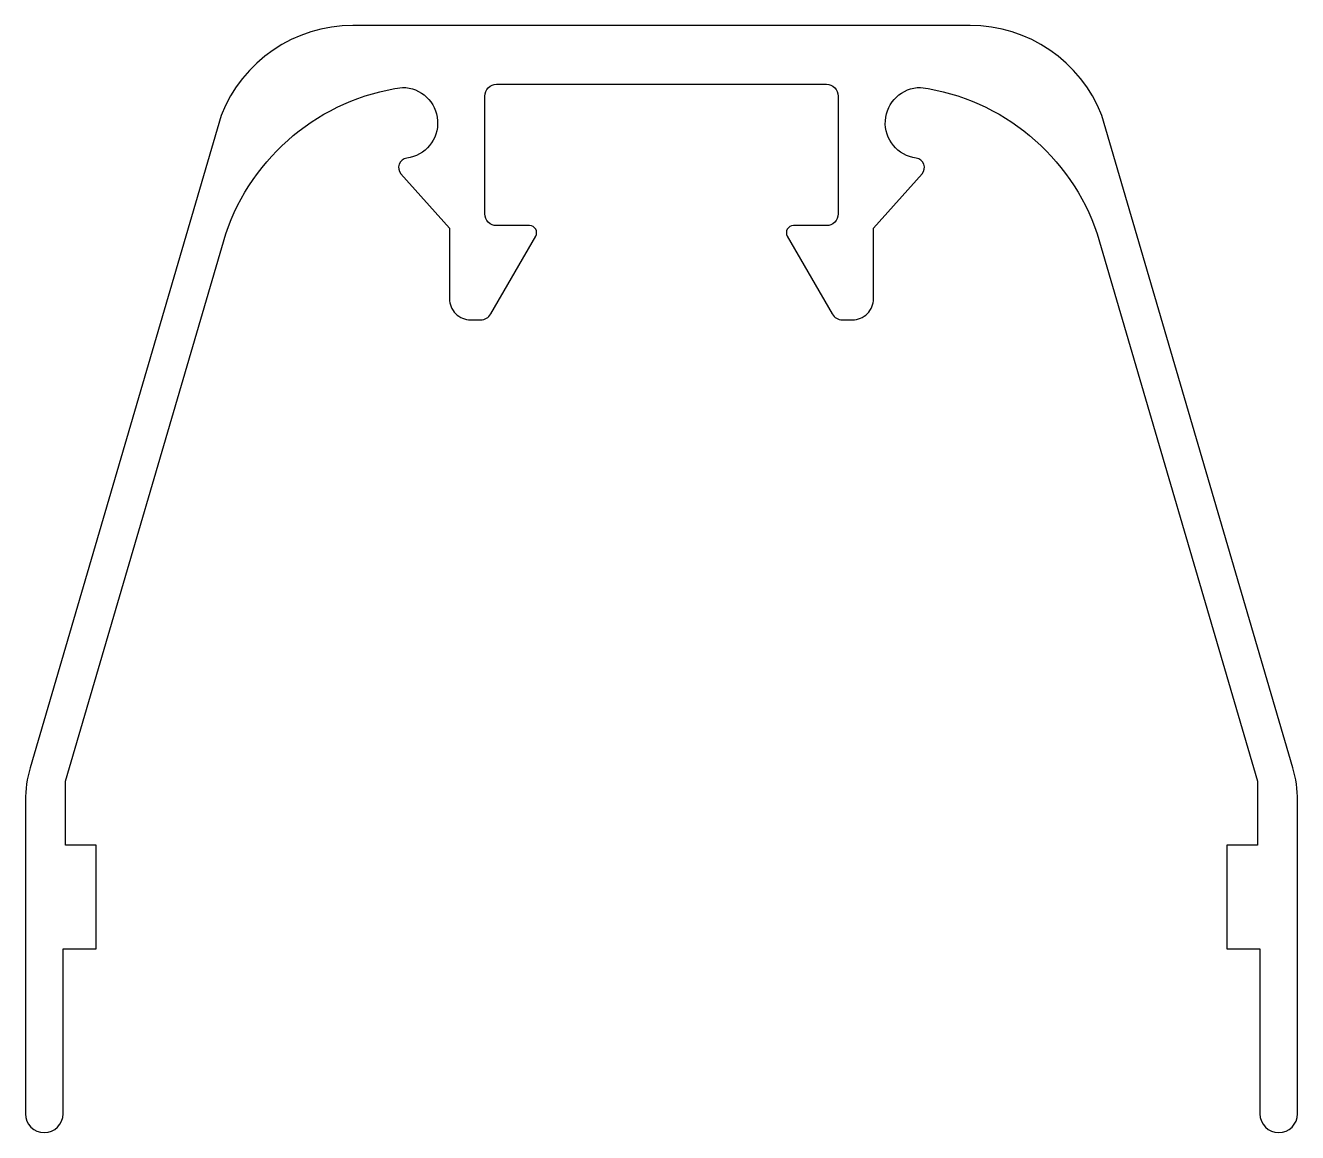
# Model space of a CAD drawing. Extents: x 138.2 to 192.2, y 198.4 to 245.4.
import ezdxf

# ---------------------------------------------------------------- set-up
doc = ezdxf.new("R2010")
doc.units = 0
doc.layers.add('ANA', color=220, linetype='CONTINUOUS')

msp = doc.modelspace()

# ---------------------------------------------------------------- linework, layer by layer
at = {"layer": 'ANA'}
msp.add_lwpolyline([(158.198, 236.882, -0.414214), (157.698, 237.382), (157.698, 242.382, -0.414214), (158.198, 242.882), (172.198, 242.882, -0.414214), (172.698, 242.382), (172.698, 237.382, -0.414214), (172.198, 236.882), (170.798, 236.882, 0.57735), (170.539, 236.432), (172.444, 233.132, 0.267949), (172.877, 232.882), (173.298, 232.882, 0.414214), (174.198, 233.782), (174.198, 236.782), (176.258, 239.086, 0.604294), (176.01, 239.749, -0.933607), (176.198, 242.753, -0.283411), (183.693, 236.536), (190.498, 213.294), (190.498, 210.582), (189.198, 210.582), (189.198, 206.182), (190.598, 206.182), (190.598, 199.182, 1), (192.198, 199.182), (192.198, 212.465, 0.071335), (191.997, 213.87), (183.888, 241.564, 0.308961), (178.298, 245.382), (152.098, 245.382, 0.308961), (146.509, 241.564), (138.4, 213.87, 0.071335), (138.198, 212.465), (138.198, 199.182, 1), (139.798, 199.182), (139.798, 206.182), (141.198, 206.182), (141.198, 210.582), (139.898, 210.582), (139.898, 213.294), (146.704, 236.536, -0.283411), (154.198, 242.753, -0.933607), (154.387, 239.749, 0.604294), (154.139, 239.086), (156.198, 236.782), (156.198, 233.782, 0.414214), (157.098, 232.882), (157.52, 232.882, 0.267949), (157.953, 233.132), (159.858, 236.432, 0.57735), (159.598, 236.882)], format="xyb", close=True, dxfattribs=at)

doc.saveas('drawing.dxf')
